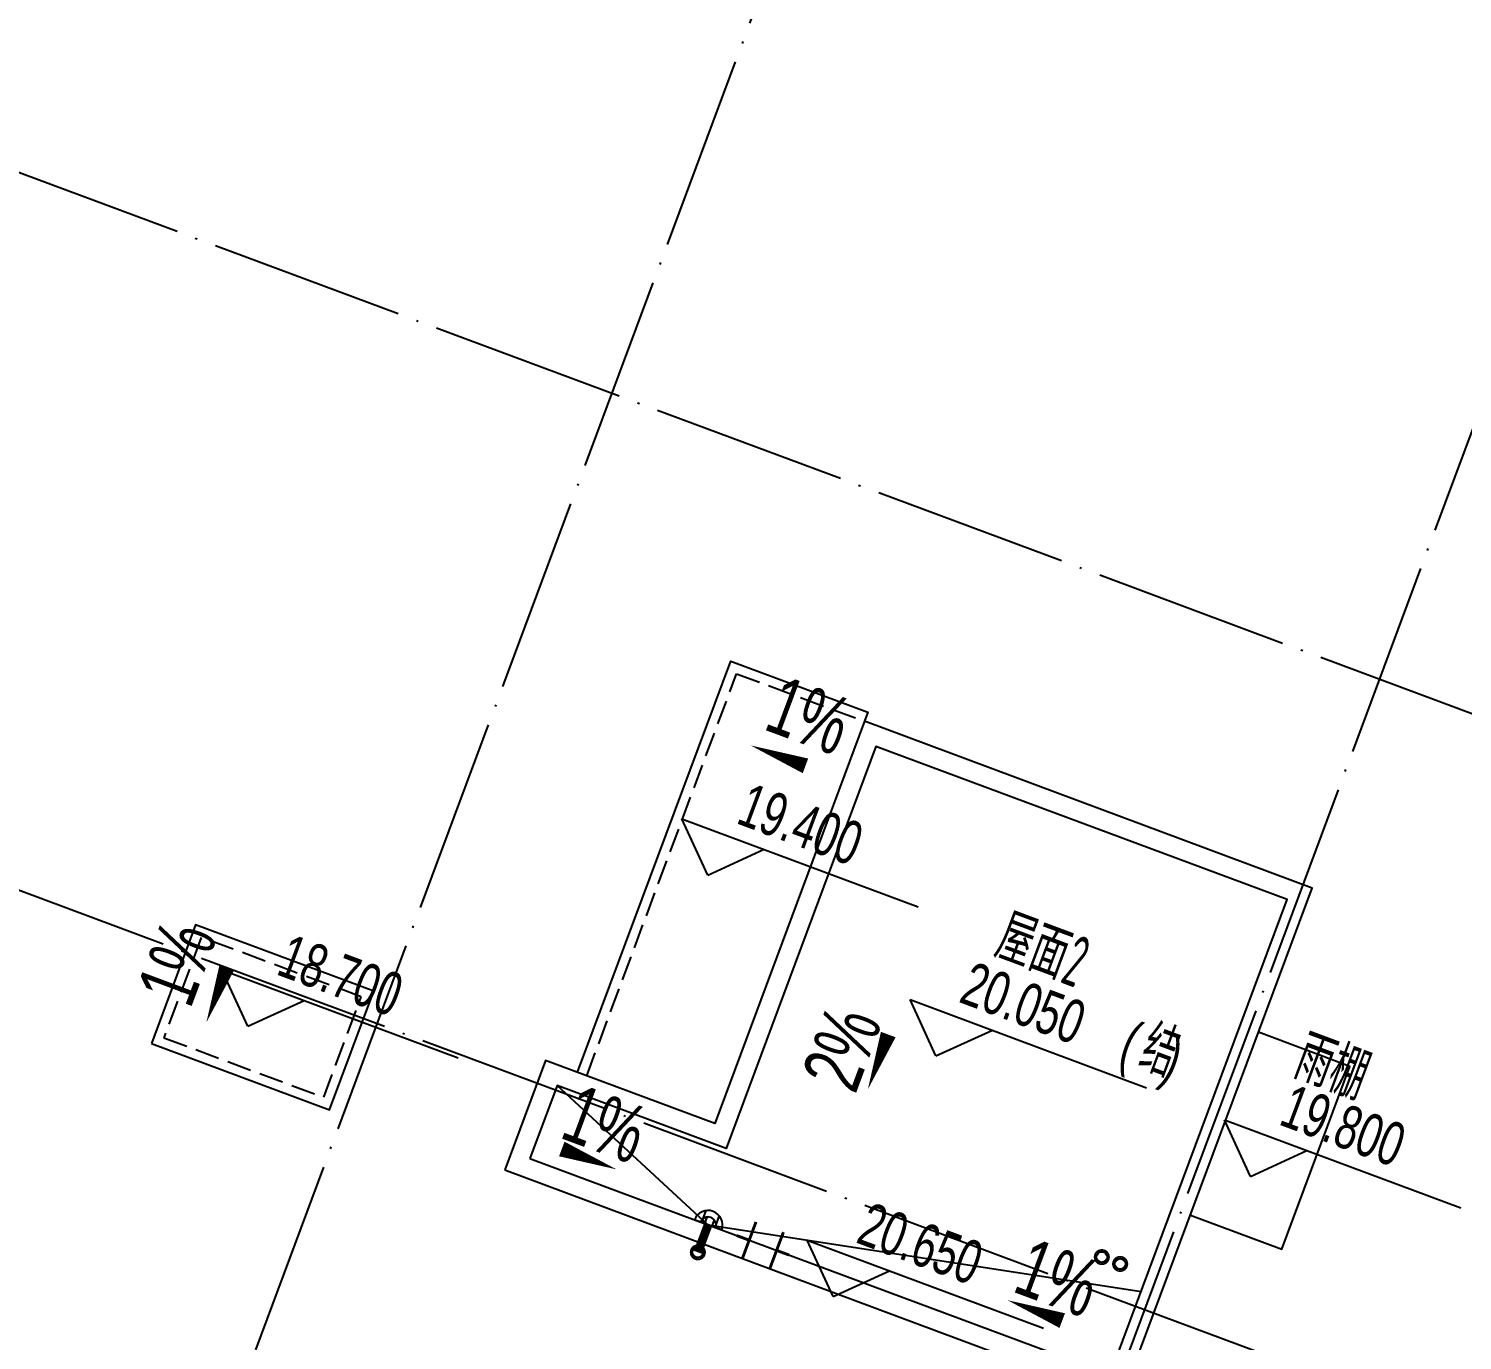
# Model space of a CAD drawing. Header units: millimetres. Extents: x 600121811 to 600690586, y 3472921280 to 3473279938.
# Drawn here: x 600512115 to 600526818, y 3473028270 to 3473041725 of the extents above; entities that cross this region are included whole.
import ezdxf
from ezdxf.enums import TextEntityAlignment as Align

# ---------------------------------------------------------------- set-up
doc = ezdxf.new("R2010")
doc.units = ezdxf.units.MM
doc.header["$LTSCALE"] = 1000
for name, pattern in [('AX-MALL-GIRD-200$0$DOTE', [2.42, 2, -0.2, 0.02, -0.2]), ('AX-MALL-WALL-GJ$0$DASH', [0.35, 0.25, -0.1]), ('PX-MALL-PGJ-LG$0$CONTINOUS', [0]), ('PX-MALL-PGJ-LG$0$DASHDOT', [1, 0.5, -0.25, 0, -0.25])]:
    doc.linetypes.add(name, pattern=pattern)
for name, color, linetype in [('AX-MALL-DIM-PGJ$0$A-Anno-Dims', 3, 'CONTINUOUS'), ('AX-MALL-DIM-PGJ$0$A-Anno-Note', 241, 'CONTINUOUS'), ('AX-MALL-DIM-PGJ$0$A-Fixt', 81, 'CONTINUOUS'), ('AX-MALL-GIRD-200$0$A-Grid', 222, 'AX-MALL-GIRD-200$0$DOTE'), ('AX-MALL-GJ-200$0$A-Anno-Note', 241, 'CONTINUOUS'), ('AX-MALL-WALL-GJ$0$A-Anno-Levl', 201, 'CONTINUOUS'), ('AX-MALL-WALL-GJ$0$A-Anno-Note', 241, 'CONTINUOUS'), ('AX-MALL-WALL-GJ$0$A-Detl-Patt', 8, 'CONTINUOUS'), ('AX-MALL-WALL-GJ$0$A-Detl-Thin', 131, 'CONTINUOUS'), ('AX-MALL-WALL-GJ$0$A-SEE', 254, 'CONTINUOUS'), ('PX-MALL-PGJ-LG$0$P-Pipe-Risr', 7, 'CONTINUOUS'), ('PX-MALL-PGJ-LG$0$P-Pipe-Risr-Arch', 6, 'CONTINUOUS'), ('PX-MALL-PGJ-LG$0$P-Pipe-Risr-W100', 6, 'CONTINUOUS'), ('PX-MALL-PGJ-LG$0$P-Pipe-Risr-W50', 6, 'CONTINUOUS'), ('PX-MALL-PGJ-LG$0$P-Sewr-TL-Pipe', 7, 'PX-MALL-PGJ-LG$0$CONTINOUS'), ('PX-MALL-PGJ-LG$0$P-Stom', 4, 'PX-MALL-PGJ-LG$0$DASHDOT'), ('PX-MALL-PGJ-LG$0$P-Stom-pipe', 4, 'PX-MALL-PGJ-LG$0$CONTINOUS'), ('PX-MALL-PGJ-LG$0$P-Stom-Strn', 120, 'CONTINUOUS'), ('PX-MALL-PGJ-LG$0$P-Stom-Strn-W100', 120, 'CONTINUOUS'), ('PX-MALL-PGJ-LG$0$P-Stom-Strn-W50', 120, 'CONTINUOUS'), ('PX-MALL-PGJ-LG$0$P-Stru', 40, 'CONTINUOUS')]:
    doc.layers.add(name, color=color, linetype=linetype)
doc.styles.add('AX-MALL-DIM-PGJ$0$_TCH_DIM', font='zy_en.shx', dxfattribs={"width": 0.7, "bigfont": 'zy_cn.shx'})
doc.styles.add('AX-MALL-WALL-GJ$0$_TCH_DIM', font='zy_en.shx', dxfattribs={"width": 0.7, "bigfont": 'zy_cn.shx'})
doc.styles.add('AX-MALL-WALL-GJ$0$STANDARD', font='GBENOR', dxfattribs={"bigfont": 'GBCBIG'})
doc.styles.add('PX-MALL-PGJ-LG$0$jzfz', font='jzfz_eng.shx', dxfattribs={"width": 0.6, "bigfont": 'jzfz_cnb.shx'})

# ---------------------------------------------------------------- blocks, each defined once
blk = doc.blocks.new('AX-MALL-GIRD-200')
at = {"layer": 'AX-MALL-GIRD-200$0$A-Grid'}
for p, q in [((600223757.4, 3473147635.4), (600581653.4, 3473014308.6)), ((600221348.7, 3473141169.5), (600579244.7, 3473007842.7)), ((600505995.4, 3473005495.7), (600544724.9, 3473109459.4)), ((600513866.9, 3473002563.3), (600552596.5, 3473106527.1))]:
    blk.add_line(p, q, dxfattribs=at)
blk = doc.blocks.new('AX-MALL-WALL-GJ')
at = {"layer": 'AX-MALL-WALL-GJ$0$A-Anno-Levl'}
for p, q in [((600519080, 3473033042), (600518815, 3473033621)), ((600518815, 3473033621), (600521239, 3473032718)), ((600519080, 3473033042), (600519659, 3473033307)), ((600514362, 3473031492), (600514097, 3473032070)), ((600514097, 3473032070), (600516521, 3473031167)), ((600514362, 3473031492), (600514940, 3473031756)), ((600521420, 3473031187), (600521155, 3473031765)), ((600521155, 3473031765), (600523579, 3473030862)), ((600521420, 3473031187), (600521999, 3473031451)), ((600524645, 3473029952), (600524380, 3473030531)), ((600524380, 3473030531), (600526804, 3473029628)), ((600524645, 3473029952), (600525223, 3473030217)), ((600520365, 3473028720), (600520100, 3473029299)), ((600520100, 3473029299), (600522524, 3473028396)), ((600520365, 3473028720), (600520943, 3473028984))]:
    blk.add_line(p, q, dxfattribs=at)
at = {"layer": 'AX-MALL-WALL-GJ$0$A-Detl-Patt', "linetype": 'AX-MALL-WALL-GJ$0$DASH'}
blk.add_lwpolyline([(600517839, 3473030985), (600519375, 3473035108), (600520687, 3473034620)], dxfattribs=at)
blk.add_lwpolyline([(600513501, 3473031374), (600515141, 3473030763), (600515525, 3473031794), (600513885, 3473032404)], close=True, dxfattribs=at)
at = {"layer": 'AX-MALL-WALL-GJ$0$A-Detl-Thin'}
for points in [[(600517745, 3473031020), (600519316, 3473035237), (600520721, 3473034713), (600520687, 3473034620)], [(600524029, 3473029555), (600524966, 3473029206), (600525664, 3473031080), (600524727, 3473031430)]]:
    blk.add_lwpolyline(points, dxfattribs=at)
for points in [[(600516998, 3473030018), (600523323, 3473027661), (600525278, 3473032909), (600520687, 3473034620), (600519151, 3473030496), (600517417, 3473031142)], [(600517255, 3473030135), (600523206, 3473027919), (600525021, 3473032791), (600520804, 3473034362), (600519268, 3473030239), (600517535, 3473030885)], [(600513373, 3473031315), (600515200, 3473030634), (600515654, 3473031852), (600513827, 3473032533)]]:
    blk.add_lwpolyline(points, close=True, dxfattribs=at)
at = {"layer": 'AX-MALL-WALL-GJ$0$A-SEE'}
blk.add_blockref('AX-MALL-GIRD-200', (0, 0), dxfattribs=at)
at = {"layer": 'AX-MALL-WALL-GJ$0$A-Anno-Note'}
for s, height, style, width, p in [('19.400', 446.2, 'AX-MALL-WALL-GJ$0$_TCH_DIM', 0.7, (600519357, 3473033579)), ('18.700', 446.2, 'AX-MALL-WALL-GJ$0$_TCH_DIM', 0.7, (600514639, 3473032029)), ('2', 525, 'AX-MALL-WALL-GJ$0$STANDARD', 0.6, (600522680, 3473031948)), ('20.050', 446.2, 'AX-MALL-WALL-GJ$0$_TCH_DIM', 0.7, (600521641, 3473031745)), ('(', 446, 'AX-MALL-WALL-GJ$0$_TCH_DIM', 0.7, (600523274, 3473031136)), ('结', 506, 'AX-MALL-WALL-GJ$0$_TCH_DIM', 0.7, (600523469, 3473031064)), (')', 446, 'AX-MALL-WALL-GJ$0$_TCH_DIM', 0.7, (600523710, 3473030974)), ('19.800', 446.2, 'AX-MALL-WALL-GJ$0$_TCH_DIM', 0.7, (600524922, 3473030489)), ('20.650', 446.2, 'AX-MALL-WALL-GJ$0$_TCH_DIM', 0.7, (600520586, 3473029278))]:
    blk.add_text(s, height=height, rotation=339.5682, dxfattribs=dict(at, style=style, width=width)).set_placement(p)
at = {"layer": 'AX-MALL-WALL-GJ$0$A-Anno-Note', "style": 'AX-MALL-WALL-GJ$0$STANDARD'}
for s, p in [('屋面', (600521990, 3473032206)), ('雨棚', (600525056, 3473030967))]:
    blk.add_text(s, height=506.4, rotation=339.5682, dxfattribs=at).set_placement(p)
blk = doc.blocks.new('PX-MALL-PGJ-LG$0$P-Risr')
at = {"layer": 'PX-MALL-PGJ-LG$0$P-Pipe-Risr-W50'}
h = blk.add_hatch(color=0, dxfattribs=at)
edge = h.paths.add_edge_path()
edge.add_ellipse((0, 0), major_axis=(47.1, 47.1), ratio=1, start_angle=225, end_angle=405, ccw=False)
edge.add_ellipse((0, 0), major_axis=(47.1, 47.1), ratio=1, start_angle=133.9676, end_angle=225, ccw=False)
edge.add_line((-67, 1), (-54, 1))
edge.add_ellipse((0, 0), major_axis=(-38.5, 38.5), ratio=1, start_angle=43.7381, end_angle=135)
edge.add_ellipse((0, 0), major_axis=(38.5, 38.5), ratio=1, start_angle=225, end_angle=405)
edge.add_ellipse((0, 0), major_axis=(38.5, 38.5), ratio=1, start_angle=45, end_angle=133.7381)
edge.add_line((-54, 1), (-67, 1))
edge.add_ellipse((0, 0), major_axis=(-47.1, 47.1), ratio=1, start_angle=-45, end_angle=43.9676, ccw=False)
at = {"layer": 'PX-MALL-PGJ-LG$0$P-Pipe-Risr-Arch', "ltscale": 0.7}
blk.add_circle((0, 0), 59.3, dxfattribs=at)
at = {"layer": 'PX-MALL-PGJ-LG$0$P-Pipe-Risr-W100', "color": 0, "const_width": 15}
blk.add_lwpolyline([(-75, 0, 1), (75, 0, 1)], format="xyb", close=True, dxfattribs=at)
at = {"layer": 'PX-MALL-PGJ-LG$0$P-Pipe-Risr-W50'}
blk.add_circle((0, 0), 54.5, dxfattribs=at)
at = {"layer": 'PX-MALL-PGJ-LG$0$P-Pipe-Risr', "style": 'PX-MALL-PGJ-LG$0$jzfz', "width": 0.6, "flags": 1}
for tag in ['RANGE', 'SYS-MARK']:
    blk.add_attdef(tag, text='', height=0.0156, dxfattribs=at).set_placement((0, -46), align=Align.MIDDLE)
blk = doc.blocks.new('PX-MALL-PGJ-LG$0$A$C48A01704')
at = {"layer": 'PX-MALL-PGJ-LG$0$P-Stom-Strn-W100', "ltscale": 0.7}
for p, q in [((0, 150), (0, -150)), ((-128, 74), (0, 74)), ((-128, -74), (0, -74))]:
    blk.add_line(p, q, dxfattribs=at)
blk.add_arc((3, 0), 150, 91.1674, 268.8326, dxfattribs=at)
blk = doc.blocks.new('PX-MALL-PGJ-LG$0$A$C00A74F81')
at = {"layer": 'PX-MALL-PGJ-LG$0$P-Stom-Strn-W50', "ltscale": 0.7}
for p, q in [((-70, 41), (0, 41)), ((0, 82), (0, -82)), ((-70, -41), (0, -41))]:
    blk.add_line(p, q, dxfattribs=at)
blk.add_arc((2, 0), 82.5, 91.1674, 268.8326, dxfattribs=at)
blk = doc.blocks.new('PX-MALL-PGJ-LG$0$P-Stom-Ysd-Cp')
at = {"layer": 'PX-MALL-PGJ-LG$0$P-Stom-Strn-W100', "ltscale": 0.7}
blk.add_blockref('PX-MALL-PGJ-LG$0$A$C48A01704', (0, 0), dxfattribs=at)
at = {"layer": 'PX-MALL-PGJ-LG$0$P-Stom-Strn-W50'}
blk.add_blockref('PX-MALL-PGJ-LG$0$A$C00A74F81', (0, 0), dxfattribs=at)
blk = doc.blocks.new('PX-MALL-PGJ-LG$0$fstg')
at = {"layer": 'PX-MALL-PGJ-LG$0$P-Stru', "ltscale": 0.7, "const_width": 30}
for points in [[(0, 150), (0, 287)], [(-200, 150), (200, 150)], [(200, -150), (-200, -150)], [(0, -150), (0, -287)]]:
    blk.add_lwpolyline(points, dxfattribs=at)
blk = doc.blocks.new('PX-MALL-PGJ-LG')
at = {"layer": 'PX-MALL-PGJ-LG$0$P-Stom', "const_width": 90}
blk.add_lwpolyline([(600519083, 3473029455), (600518978, 3473029173)], dxfattribs=at)
at = {"layer": 'PX-MALL-PGJ-LG$0$P-Sewr-TL-Pipe', "ltscale": 0.7, "rotation": 249.5681612908453}
for p in [(600523121, 3473029124), (600523309, 3473029054)]:
    blk.add_blockref('PX-MALL-PGJ-LG$0$P-Risr', p, dxfattribs=at)
at = {"layer": 'PX-MALL-PGJ-LG$0$P-Stom-pipe', "ltscale": 0.7, "rotation": 159.5681612768252}
blk.add_blockref('PX-MALL-PGJ-LG$0$P-Risr', (600518978, 3473029173), dxfattribs=at)
at = {"layer": 'PX-MALL-PGJ-LG$0$P-Stom-Strn', "rotation": 249.5681612768253}
blk.add_blockref('PX-MALL-PGJ-LG$0$P-Stom-Ysd-Cp', (600519083, 3473029455), dxfattribs=at)
at = {"layer": 'PX-MALL-PGJ-LG$0$P-Stru', "rotation": 249.5681611705979}
blk.add_blockref('PX-MALL-PGJ-LG$0$fstg', (600519645, 3473029245), dxfattribs=at)
blk = doc.blocks.new('AX-MALL-DIM-PGJ')
at = {"layer": 'AX-MALL-DIM-PGJ$0$A-Anno-Dims'}
for points in [[(600520246.9, 3473034101.5, 0, 0, 0), (600519519.3, 3473034372.5, 0, 160, 0), (600520081.5, 3473034163.1, 0, 0, 0)], [(600514216.5, 3473032281.1, 0, 0, 0), (600513937.7, 3473031532.5, 0, 160, 0), (600514147.1, 3473032094.8, 0, 0, 0)], [(600520913.7, 3473031361, 0, 0, 0), (600520721.3, 3473030844.6, 0, 160, 0), (600520930.7, 3473031406.9, 0, 0, 0)], [(600517509.8, 3473030260, 0, 0, 0), (600518144.8, 3473030023.4, 0, 160, 0), (600517582.5, 3473030232.9, 0, 0, 0)], [(600522787.9, 3473028445.8, 0, 0, 0), (600522152.9, 3473028682.3, 0, 160, 0), (600522715.1, 3473028472.9, 0, 0, 0)]]:
    blk.add_lwpolyline(points, format="xyseb", dxfattribs=at)
at = {"layer": 'AX-MALL-DIM-PGJ$0$A-Fixt'}
for p, q in [((600519082, 3473029453), (600517534.5, 3473030884.9)), ((600519082.6, 3473029454.5), (600523522.9, 3473028769.9))]:
    blk.add_line(p, q, dxfattribs=at)
at = {"layer": 'AX-MALL-DIM-PGJ$0$A-Anno-Note', "style": 'AX-MALL-DIM-PGJ$0$_TCH_DIM', "width": 0.7}
for s, rotation, p in [('1%', 339.56816, (600519637, 3473034542.3)), ('1%', 69.56816, (600513771.8, 3473031660.7)), ('2%', 69.56816, (600520592.1, 3473030784.6)), ('1%', 339.56816, (600517546.3, 3473030353.2)), ('1%', 339.56816, (600522189.4, 3473028775.6))]:
    blk.add_text(s, height=595, rotation=rotation, dxfattribs=at).set_placement(p)

msp = doc.modelspace()

# ---------------------------------------------------------------- block references
at = {"layer": 'AX-MALL-GJ-200$0$A-Anno-Note'}
for name in ['AX-MALL-WALL-GJ', 'PX-MALL-PGJ-LG', 'AX-MALL-DIM-PGJ']:
    msp.add_blockref(name, (0, 0), dxfattribs=at)

doc.saveas('drawing.dxf')
